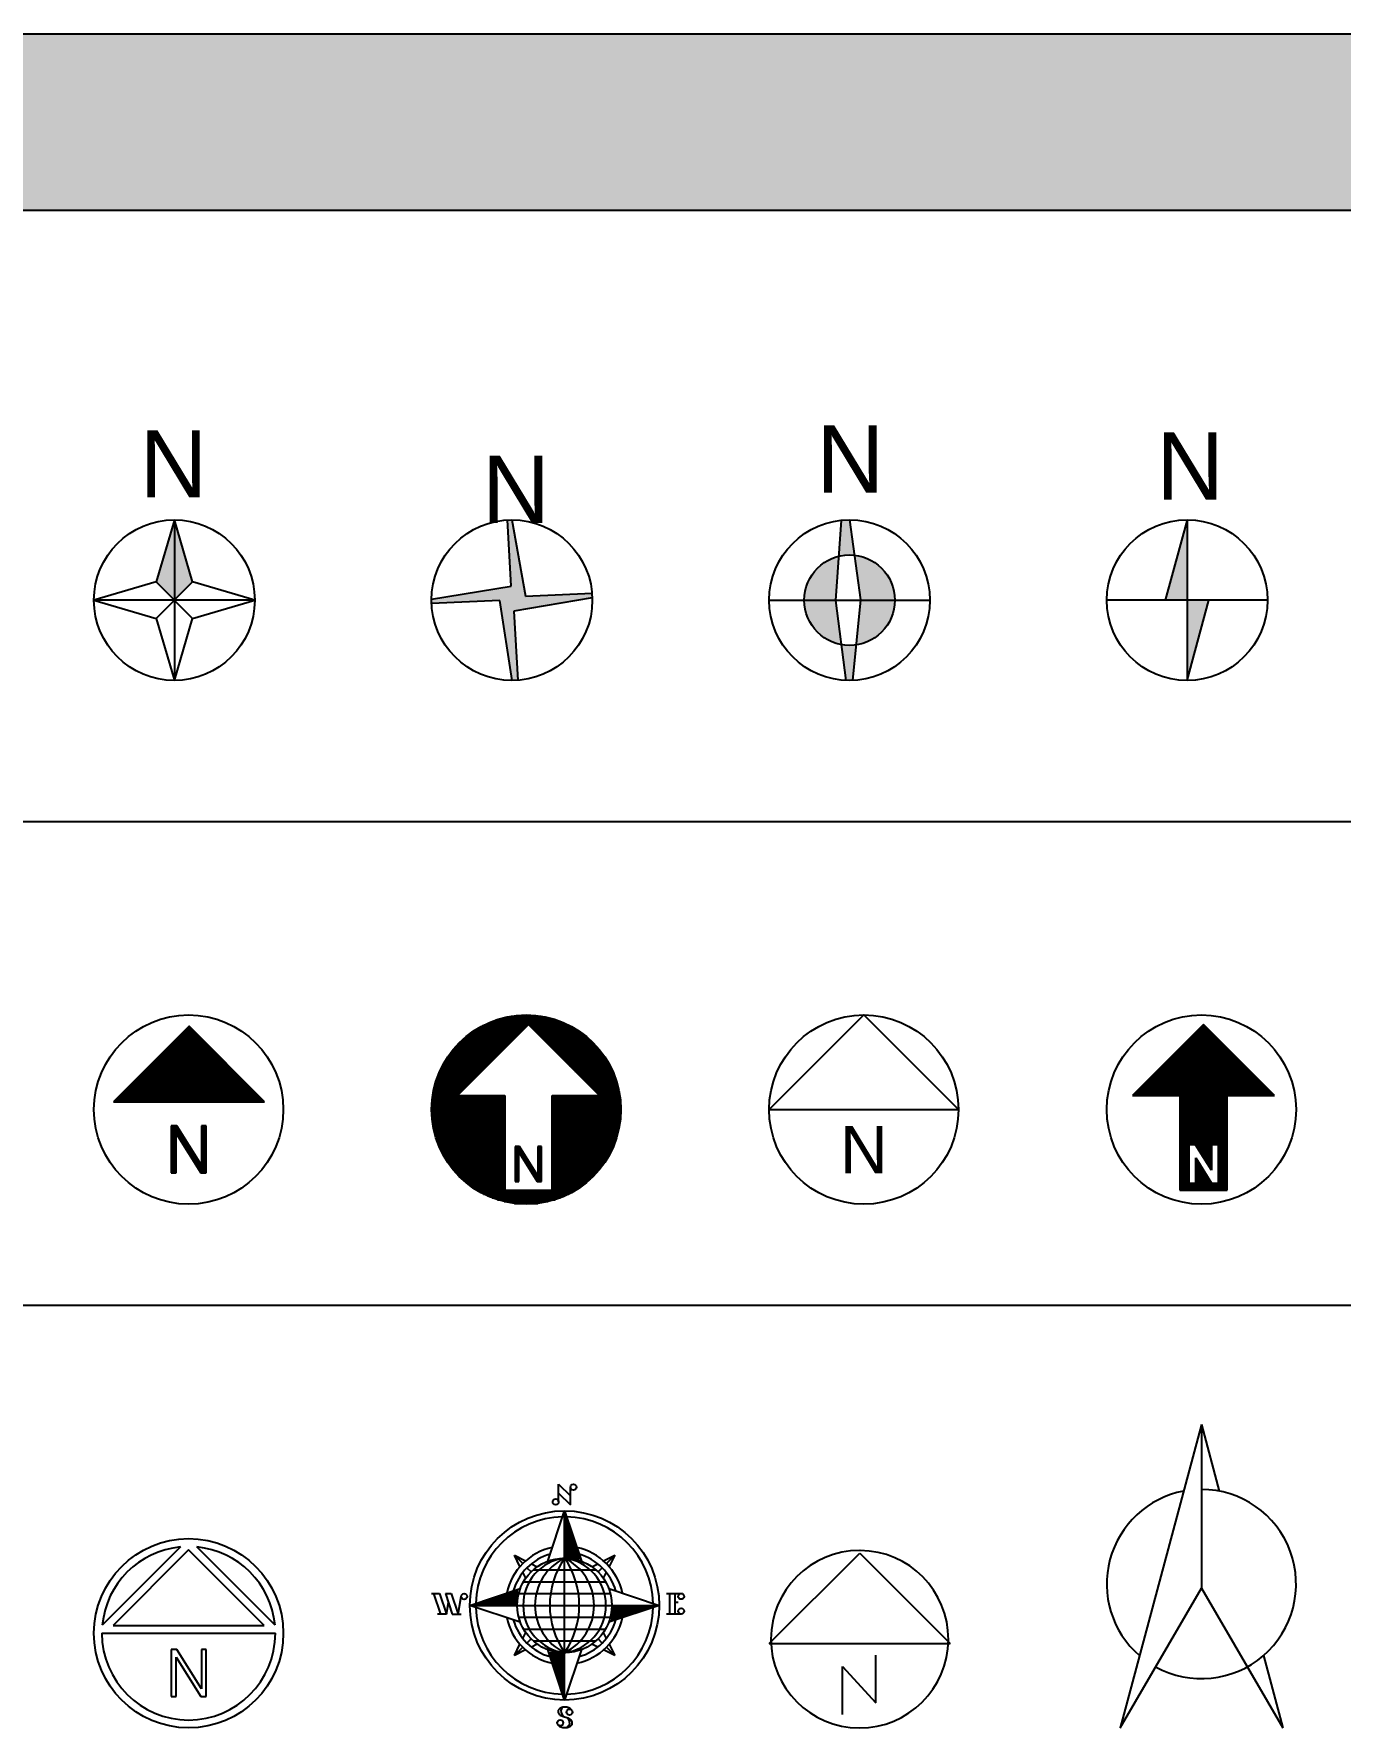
# Model space of a CAD drawing. Header units: millimetres. Extents: x -83831 to -20235, y 785757 to 814646.
# Drawn here: x -45075 to -32655, y 798532 to 814646 of the extents above; entities that cross this region are included whole.
import ezdxf
from ezdxf.enums import TextEntityAlignment as Align

# ---------------------------------------------------------------- set-up
doc = ezdxf.new("R2010")
doc.units = ezdxf.units.MM
doc.layers.add('www.cad-blocks.net', color=7, linetype='Continuous')
doc.styles.get("Standard").update_dxf_attribs({"font": 'arial.ttf'})

# ---------------------------------------------------------------- blocks, each defined once
blk = doc.blocks.new('A$C0ABA2539')
at = {"lineweight": -3}
h = blk.add_hatch(color=256, dxfattribs=at)
h.paths.add_polyline_path([(5906, 9377), (7641, 7641), (7641, 15283)])
h.paths.add_polyline_path([(7641, 7641), (9377, 9377), (7641, 15283)])
for p, q in [((7641, 15283), (5906, 9377)), ((7641, 15283), (7641, 0)), ((9377, 9377), (7641, 15283)), ((5906, 9377), (0, 7641)), ((5906, 9377), (9377, 5906)), ((9377, 9377), (5906, 5906)), ((15283, 7641), (9377, 9377)), ((15283, 7641), (0, 7641)), ((0, 7641), (5906, 5906)), ((9377, 5906), (15283, 7641)), ((5906, 5906), (7641, 0)), ((7641, 0), (9377, 5906))]:
    blk.add_line(p, q, dxfattribs=at)
blk.add_circle((7641, 7641), 7641, dxfattribs=at)
blk.add_text('N', height=6397, dxfattribs=at).set_placement((4335, 17411), (10788, 17411), align=Align.ALIGNED)
blk = doc.blocks.new('A$C512E5254')
at = {"lineweight": -3}
blk.add_hatch(color=256, dxfattribs=at).paths.add_polyline_path([(7834, 6605), (15280, 7864, 0.0140239), (15255, 8292), (8915, 8023), (7616, 15283, 0.0130517), (7217, 15271), (7564, 8968), (1, 7748, 0.0140885), (7, 7318), (6483, 7617), (7672, 0, 0.0171344), (8196, 20)])
for p, q in [((7564, 8968), (7217, 15271)), ((7616, 15283), (8915, 8023)), ((1, 7748), (7564, 8968)), ((8915, 8023), (15255, 8292)), ((6483, 7617), (7, 7318)), ((7672, 0), (6483, 7617)), ((15280, 7864), (7834, 6605)), ((7834, 6605), (8196, 20))]:
    blk.add_line(p, q, dxfattribs=at)
blk.add_circle((7641, 7641), 7641, dxfattribs=at)
blk.add_text('N', height=6397, dxfattribs=at).set_placement((4797, 14992), (11251, 14992), align=Align.ALIGNED)
blk = doc.blocks.new('A$C44C91A80')
at = {"lineweight": -3}
h = blk.add_hatch(color=256, dxfattribs=at)
h.paths.add_polyline_path([(7626, 15283, 0.0246905), (6873, 15244), (6627, 11825, -0.0861659), (8096, 11922)])
h.paths.add_polyline_path([(6627, 11825, 0.346128), (3337, 7641), (6326, 7641)])
h.paths.add_polyline_path([(8096, 11922), (8693, 7661), (8691, 7641), (11946, 7641, 0.3835247)])
h.paths.add_polyline_path([(6324, 7612), (6326, 7641), (3337, 7641, 0.3632277), (6883, 3404)])
h.paths.add_polyline_path([(11946, 7641), (8691, 7641), (8263, 3382, 0.3723531)])
h.paths.add_polyline_path([(8263, 3382, -0.0807146), (6883, 3404), (7334, 6, 0.019327), (7925, 5)])
for p, q in [((6324, 7612), (6873, 15244)), ((7626, 15283), (8693, 7661)), ((0, 7641), (15283, 7641)), ((7334, 6), (6324, 7612)), ((8693, 7661), (7925, 5))]:
    blk.add_line(p, q, dxfattribs=at)
for radius in [7641, 4304]:
    blk.add_circle((7641, 7641), radius, dxfattribs=at)
blk.add_text('N', height=6397, dxfattribs=at).set_placement((4492, 17869), (10946, 17869), align=Align.ALIGNED)
blk = doc.blocks.new('A$C2BD03B85')
at = {"lineweight": -3}
h = blk.add_hatch(color=256, dxfattribs=at)
h.paths.add_polyline_path([(5566, 7641), (7641, 7641), (7641, 15283)])
h.paths.add_polyline_path([(7641, 0), (9717, 7641), (7641, 7641)])
for p, q in [((7641, 15283), (5566, 7641)), ((7641, 15283), (7641, 0)), ((15283, 7641), (0, 7641)), ((7641, 0), (9717, 7641))]:
    blk.add_line(p, q, dxfattribs=at)
blk.add_circle((7641, 7641), 7641, dxfattribs=at)
blk.add_text('N', height=6397, dxfattribs=at).set_placement((4697, 17205), (11151, 17205), align=Align.ALIGNED)
blk = doc.blocks.new('A$C50187AC2')
at = {"linetype": 'ByBlock'}
for p, q in [((9039, 16939), (1850, 9750)), ((8300, 16200), (9778, 16200)), ((8480, 16380), (9598, 16380)), ((8660, 16560), (9418, 16560)), ((8840, 16740), (9238, 16740)), ((9020, 16920), (9058, 16920)), ((16228, 9750), (9039, 16939)), ((6680, 14580), (11398, 14580)), ((6860, 14760), (11218, 14760)), ((7040, 14940), (11038, 14940)), ((7220, 15120), (10858, 15120)), ((7400, 15300), (10678, 15300)), ((7580, 15480), (10498, 15480)), ((7760, 15660), (10318, 15660)), ((7940, 15840), (10138, 15840)), ((8120, 16020), (9958, 16020)), ((5060, 12960), (13018, 12960)), ((5240, 13140), (12838, 13140)), ((5420, 13320), (12658, 13320)), ((5600, 13500), (12478, 13500)), ((5780, 13680), (12298, 13680)), ((5960, 13860), (12118, 13860)), ((6140, 14040), (11938, 14040)), ((6320, 14220), (11758, 14220)), ((6500, 14400), (11578, 14400)), ((3440, 11340), (14638, 11340)), ((3620, 11520), (14458, 11520)), ((3800, 11700), (14278, 11700)), ((3980, 11880), (14098, 11880)), ((4160, 12060), (13918, 12060)), ((4340, 12240), (13738, 12240)), ((4520, 12420), (13558, 12420)), ((4700, 12600), (13378, 12600)), ((4880, 12780), (13198, 12780)), ((1850, 9750), (16228, 9750)), ((2000, 9900), (16078, 9900)), ((2180, 10080), (15898, 10080)), ((2360, 10260), (15718, 10260)), ((2540, 10440), (15538, 10440)), ((2720, 10620), (15358, 10620)), ((2900, 10800), (15178, 10800)), ((3080, 10980), (14998, 10980)), ((3260, 11160), (14818, 11160)), ((7878, 7447), (7343, 7447)), ((7343, 7447), (7343, 2982)), ((7343, 7380), (7920, 7380)), ((7343, 7200), (8033, 7200)), ((7343, 7020), (8146, 7020)), ((7343, 6840), (8259, 6840)), ((7343, 6660), (7807, 6660)), ((7343, 6480), (7807, 6480)), ((7807, 2982), (7807, 6714)), ((7807, 6714), (10146, 2982)), ((7841, 6660), (8371, 6660)), ((10218, 3714), (7878, 7447)), ((7954, 6480), (8484, 6480)), ((10682, 7447), (10218, 7447)), ((10218, 7447), (10218, 3714)), ((10218, 7380), (10682, 7380)), ((10218, 7200), (10682, 7200)), ((10218, 7020), (10682, 7020)), ((10218, 6840), (10682, 6840)), ((10218, 6660), (10682, 6660)), ((10218, 6480), (10682, 6480)), ((10682, 2982), (10682, 7447)), ((7343, 6300), (7807, 6300)), ((7343, 6120), (7807, 6120)), ((7343, 5940), (7807, 5940)), ((7343, 5760), (7807, 5760)), ((7343, 5580), (7807, 5580)), ((7343, 5400), (7807, 5400)), ((7343, 5220), (7807, 5220)), ((7343, 5040), (7807, 5040)), ((7343, 4860), (7807, 4860)), ((8067, 6300), (8597, 6300)), ((8180, 6120), (8710, 6120)), ((8292, 5940), (8823, 5940)), ((8405, 5760), (8936, 5760)), ((8518, 5580), (9048, 5580)), ((8631, 5400), (9161, 5400)), ((8744, 5220), (9274, 5220)), ((8857, 5040), (9387, 5040)), ((8969, 4860), (9500, 4860)), ((10218, 6300), (10682, 6300)), ((10218, 6120), (10682, 6120)), ((10218, 5940), (10682, 5940)), ((10218, 5760), (10682, 5760)), ((10218, 5580), (10682, 5580)), ((10218, 5400), (10682, 5400)), ((10218, 5220), (10682, 5220)), ((10218, 5040), (10682, 5040)), ((10218, 4860), (10682, 4860)), ((7343, 4680), (7807, 4680)), ((7343, 4500), (7807, 4500)), ((7343, 4320), (7807, 4320)), ((7343, 4140), (7807, 4140)), ((7343, 3960), (7807, 3960)), ((7343, 3780), (7807, 3780)), ((7343, 3600), (7807, 3600)), ((7343, 3420), (7807, 3420)), ((7343, 3240), (7807, 3240)), ((9082, 4680), (9613, 4680)), ((9195, 4500), (9725, 4500)), ((9308, 4320), (9838, 4320)), ((9421, 4140), (9951, 4140)), ((9533, 3960), (10064, 3960)), ((9646, 3780), (10177, 3780)), ((9759, 3600), (10682, 3600)), ((9872, 3420), (10682, 3420)), ((9985, 3240), (10682, 3240)), ((10218, 4680), (10682, 4680)), ((10218, 4500), (10682, 4500)), ((10218, 4320), (10682, 4320)), ((10218, 4140), (10682, 4140)), ((10218, 3960), (10682, 3960)), ((10218, 3780), (10682, 3780)), ((7343, 3060), (7807, 3060)), ((7343, 2982), (7807, 2982)), ((10098, 3060), (10682, 3060)), ((10146, 2982), (10682, 2982))]:
    blk.add_line(p, q, dxfattribs=at)
blk.add_circle((9000, 9000), 9000, dxfattribs=at)
blk = doc.blocks.new('A$C01357FF6')
at = {"linetype": 'ByBlock'}
for p, q in [((7581, 17888), (10419, 17888)), ((9205, 17098), (2455, 10348)), ((3691, 16268), (8375, 16268)), ((3947, 16448), (8555, 16448)), ((4223, 16628), (8735, 16628)), ((4523, 16808), (8915, 16808)), ((4853, 16988), (9095, 16988)), ((5220, 17168), (12780, 17168)), ((5636, 17348), (12364, 17348)), ((6122, 17528), (11878, 17528)), ((6724, 17708), (11276, 17708)), ((15955, 10348), (9205, 17098)), ((9316, 16988), (13147, 16988)), ((9496, 16808), (13477, 16808)), ((9676, 16628), (13777, 16628)), ((9856, 16448), (14053, 16448)), ((10036, 16268), (14309, 16268)), ((1992, 14648), (6755, 14648)), ((2141, 14828), (6935, 14828)), ((2299, 15008), (7115, 15008)), ((2464, 15188), (7295, 15188)), ((2640, 15368), (7475, 15368)), ((2825, 15548), (7655, 15548)), ((3022, 15728), (7835, 15728)), ((3231, 15908), (8015, 15908)), ((3453, 16088), (8195, 16088)), ((10216, 16088), (14547, 16088)), ((10396, 15908), (14769, 15908)), ((10576, 15728), (14978, 15728)), ((10756, 15548), (15175, 15548)), ((10936, 15368), (15360, 15368)), ((11116, 15188), (15536, 15188)), ((11296, 15008), (15701, 15008)), ((11476, 14828), (15859, 14828)), ((11656, 14648), (16008, 14648)), ((951, 13028), (5135, 13028)), ((1044, 13208), (5315, 13208)), ((1142, 13388), (5495, 13388)), ((1245, 13568), (5675, 13568)), ((1354, 13748), (5855, 13748)), ((1469, 13928), (6035, 13928)), ((1590, 14108), (6215, 14108)), ((1717, 14288), (6395, 14288)), ((1851, 14468), (6575, 14468)), ((11836, 14468), (16149, 14468)), ((12016, 14288), (16283, 14288)), ((12196, 14108), (16410, 14108)), ((12376, 13928), (16531, 13928)), ((12556, 13748), (16646, 13748)), ((12736, 13568), (16755, 13568)), ((12916, 13388), (16858, 13388)), ((13096, 13208), (16956, 13208)), ((13276, 13028), (17049, 13028)), ((328, 11408), (3515, 11408)), ((380, 11588), (3695, 11588)), ((436, 11768), (3875, 11768)), ((496, 11948), (4055, 11948)), ((561, 12128), (4235, 12128)), ((630, 12308), (4415, 12308)), ((703, 12488), (4595, 12488)), ((781, 12668), (4775, 12668)), ((864, 12848), (4955, 12848)), ((13456, 12848), (17136, 12848)), ((13636, 12668), (17219, 12668)), ((13816, 12488), (17297, 12488)), ((13996, 12308), (17370, 12308)), ((14176, 12128), (17439, 12128)), ((14356, 11948), (17504, 11948)), ((14536, 11768), (17564, 11768)), ((14716, 11588), (17620, 11588)), ((14896, 11408), (17672, 11408)), ((35, 9788), (6955, 9788)), ((52, 9968), (6955, 9968)), ((73, 10148), (6955, 10148)), ((98, 10328), (6955, 10328)), ((127, 10508), (2615, 10508)), ((160, 10688), (2795, 10688)), ((196, 10868), (2975, 10868)), ((236, 11048), (3155, 11048)), ((280, 11228), (3335, 11228)), ((2455, 10348), (6955, 10348)), ((6955, 10348), (6955, 1348)), ((11455, 1348), (11455, 10348)), ((11455, 10348), (15955, 10348)), ((11455, 10328), (17902, 10328)), ((11455, 10148), (17927, 10148)), ((11455, 9968), (17948, 9968)), ((11455, 9788), (17965, 9788)), ((15076, 11228), (17720, 11228)), ((15256, 11048), (17764, 11048)), ((15436, 10868), (17804, 10868)), ((15616, 10688), (17840, 10688)), ((15796, 10508), (17873, 10508)), ((0, 9068), (6955, 9068)), ((1, 8888), (6955, 8888)), ((3, 9248), (6955, 9248)), ((5, 8708), (6955, 8708)), ((10, 9428), (6955, 9428)), ((12, 8528), (6955, 8528)), ((21, 9608), (6955, 9608)), ((24, 8348), (6955, 8348)), ((39, 8168), (6955, 8168)), ((11455, 9608), (17979, 9608)), ((11455, 9428), (17990, 9428)), ((11455, 9248), (17997, 9248)), ((11455, 9068), (18000, 9068)), ((11455, 8888), (17999, 8888)), ((11455, 8708), (17995, 8708)), ((11455, 8528), (17988, 8528)), ((11455, 8348), (17976, 8348)), ((11455, 8168), (17961, 8168)), ((57, 7988), (6955, 7988)), ((79, 7808), (6955, 7808)), ((105, 7628), (6955, 7628)), ((135, 7448), (6955, 7448)), ((168, 7268), (6955, 7268)), ((206, 7088), (6955, 7088)), ((247, 6908), (6955, 6908)), ((292, 6728), (6955, 6728)), ((341, 6548), (6955, 6548)), ((11455, 7988), (17943, 7988)), ((11455, 7808), (17921, 7808)), ((11455, 7628), (17895, 7628)), ((11455, 7448), (17865, 7448)), ((11455, 7268), (17832, 7268)), ((11455, 7088), (17794, 7088)), ((11455, 6908), (17753, 6908)), ((11455, 6728), (17708, 6728)), ((11455, 6548), (17659, 6548)), ((394, 6368), (6955, 6368)), ((451, 6188), (6955, 6188)), ((512, 6008), (6955, 6008)), ((578, 5828), (6955, 5828)), ((648, 5648), (6955, 5648)), ((722, 5468), (6955, 5468)), ((801, 5288), (6955, 5288)), ((885, 5108), (6955, 5108)), ((974, 4928), (6955, 4928)), ((8351, 5500), (7949, 5500)), ((7949, 5500), (7949, 2152)), ((7949, 5468), (8371, 5468)), ((7949, 5288), (8484, 5288)), ((7949, 5108), (8597, 5108)), ((7949, 4928), (8297, 4928)), ((8297, 2152), (8297, 4951)), ((8297, 4951), (10052, 2152)), ((8312, 4928), (8710, 4928)), ((10105, 2701), (8351, 5500)), ((10454, 5500), (10105, 5500)), ((10105, 5500), (10105, 2701)), ((10105, 5468), (10454, 5468)), ((10105, 5288), (10454, 5288)), ((10105, 5108), (10454, 5108)), ((10105, 4928), (10454, 4928)), ((10454, 2152), (10454, 5500)), ((11455, 6368), (17606, 6368)), ((11455, 6188), (17549, 6188)), ((11455, 6008), (17488, 6008)), ((11455, 5828), (17422, 5828)), ((11455, 5648), (17352, 5648)), ((11455, 5468), (17278, 5468)), ((11455, 5288), (17199, 5288)), ((11455, 5108), (17115, 5108)), ((11455, 4928), (17026, 4928)), ((1068, 4748), (6955, 4748)), ((1167, 4568), (6955, 4568)), ((1272, 4388), (6955, 4388)), ((1382, 4208), (6955, 4208)), ((1498, 4028), (6955, 4028)), ((1621, 3848), (6955, 3848)), ((1750, 3668), (6955, 3668)), ((1886, 3488), (6955, 3488)), ((2029, 3308), (6955, 3308)), ((7949, 4748), (8297, 4748)), ((7949, 4568), (8297, 4568)), ((7949, 4388), (8297, 4388)), ((7949, 4208), (8297, 4208)), ((7949, 4028), (8297, 4028)), ((7949, 3848), (8297, 3848)), ((7949, 3668), (8297, 3668)), ((7949, 3488), (8297, 3488)), ((7949, 3308), (8297, 3308)), ((8425, 4748), (8823, 4748)), ((8538, 4568), (8935, 4568)), ((8650, 4388), (9048, 4388)), ((8763, 4208), (9161, 4208)), ((8876, 4028), (9274, 4028)), ((8989, 3848), (9387, 3848)), ((9102, 3668), (9499, 3668)), ((9215, 3488), (9612, 3488)), ((9327, 3308), (9725, 3308)), ((10105, 4748), (10454, 4748)), ((10105, 4568), (10454, 4568)), ((10105, 4388), (10454, 4388)), ((10105, 4208), (10454, 4208)), ((10105, 4028), (10454, 4028)), ((10105, 3848), (10454, 3848)), ((10105, 3668), (10454, 3668)), ((10105, 3488), (10454, 3488)), ((10105, 3308), (10454, 3308)), ((11455, 4748), (16932, 4748)), ((11455, 4568), (16833, 4568)), ((11455, 4388), (16728, 4388)), ((11455, 4208), (16618, 4208)), ((11455, 4028), (16502, 4028)), ((11455, 3848), (16379, 3848)), ((11455, 3668), (16250, 3668)), ((11455, 3488), (16114, 3488)), ((11455, 3308), (15971, 3308)), ((2180, 3128), (6955, 3128)), ((2339, 2948), (6955, 2948)), ((2507, 2768), (6955, 2768)), ((2685, 2588), (6955, 2588)), ((2873, 2408), (6955, 2408)), ((3073, 2228), (6955, 2228)), ((3285, 2048), (6955, 2048)), ((3511, 1868), (6955, 1868)), ((3753, 1688), (6955, 1688)), ((7949, 3128), (8297, 3128)), ((7949, 2948), (8297, 2948)), ((7949, 2768), (8297, 2768)), ((7949, 2588), (8297, 2588)), ((7949, 2408), (8297, 2408)), ((7949, 2228), (8297, 2228)), ((7949, 2152), (8297, 2152)), ((9440, 3128), (9838, 3128)), ((9553, 2948), (9951, 2948)), ((9666, 2768), (10064, 2768)), ((9779, 2588), (10454, 2588)), ((9891, 2408), (10454, 2408)), ((10004, 2228), (10454, 2228)), ((10052, 2152), (10454, 2152)), ((10105, 3128), (10454, 3128)), ((10105, 2948), (10454, 2948)), ((10105, 2768), (10454, 2768)), ((11455, 3128), (15820, 3128)), ((11455, 2948), (15661, 2948)), ((11455, 2768), (15493, 2768)), ((11455, 2588), (15315, 2588)), ((11455, 2408), (15127, 2408)), ((11455, 2228), (14927, 2228)), ((11455, 2048), (14715, 2048)), ((11455, 1868), (14489, 1868)), ((11455, 1688), (14247, 1688)), ((4014, 1508), (6955, 1508)), ((4295, 1328), (13705, 1328)), ((4602, 1148), (13398, 1148)), ((4941, 968), (13059, 968)), ((5318, 788), (12682, 788)), ((5749, 608), (12251, 608)), ((6259, 428), (11741, 428)), ((6904, 248), (11096, 248)), ((6955, 1348), (11455, 1348)), ((7900, 68), (10100, 68)), ((11455, 1508), (13986, 1508))]:
    blk.add_line(p, q, dxfattribs=at)
blk.add_circle((9000, 9000), 9000, dxfattribs=at)
blk = doc.blocks.new('A$C406A595F')
at = {"linetype": 'ByBlock'}
for p, q in [((9000, 18000), (0, 9000)), ((18000, 9000), (9000, 18000)), ((0, 9000), (18000, 9000))]:
    blk.add_line(p, q, dxfattribs=at)
blk.add_circle((9000, 9000), 9000, dxfattribs=at)
blk.add_text('N', height=4500, dxfattribs=at).set_placement((9000, 2952), align=Align.CENTER)
blk = doc.blocks.new('A$C4D2F645C')
at = {"linetype": 'ByBlock'}
for p, q in [((9205, 17098), (2455, 10348)), ((8307, 16200), (10104, 16200)), ((8487, 16380), (9924, 16380)), ((8667, 16560), (9744, 16560)), ((8847, 16740), (9564, 16740)), ((9027, 16920), (9384, 16920)), ((15955, 10348), (9205, 17098)), ((6687, 14580), (11724, 14580)), ((6867, 14760), (11544, 14760)), ((7047, 14940), (11364, 14940)), ((7227, 15120), (11184, 15120)), ((7407, 15300), (11004, 15300)), ((7587, 15480), (10824, 15480)), ((7767, 15660), (10644, 15660)), ((7947, 15840), (10464, 15840)), ((8127, 16020), (10284, 16020)), ((5067, 12960), (13344, 12960)), ((5247, 13140), (13164, 13140)), ((5427, 13320), (12984, 13320)), ((5607, 13500), (12804, 13500)), ((5787, 13680), (12624, 13680)), ((5967, 13860), (12444, 13860)), ((6147, 14040), (12264, 14040)), ((6327, 14220), (12084, 14220)), ((6507, 14400), (11904, 14400)), ((3447, 11340), (14964, 11340)), ((3627, 11520), (14784, 11520)), ((3807, 11700), (14604, 11700)), ((3987, 11880), (14424, 11880)), ((4167, 12060), (14244, 12060)), ((4347, 12240), (14064, 12240)), ((4527, 12420), (13884, 12420)), ((4707, 12600), (13704, 12600)), ((4887, 12780), (13524, 12780)), ((2455, 10348), (6955, 10348)), ((2547, 10440), (15864, 10440)), ((2727, 10620), (15684, 10620)), ((2907, 10800), (15504, 10800)), ((3087, 10980), (15324, 10980)), ((3267, 11160), (15144, 11160)), ((6955, 10348), (6955, 1348)), ((6955, 10260), (11455, 10260)), ((6955, 10080), (11455, 10080)), ((6955, 9900), (11455, 9900)), ((6955, 9720), (11455, 9720)), ((11455, 1348), (11455, 10348)), ((11455, 10348), (15955, 10348)), ((6955, 9540), (11455, 9540)), ((6955, 9360), (11455, 9360)), ((6955, 9180), (11455, 9180)), ((6955, 9000), (11455, 9000)), ((6955, 8820), (11455, 8820)), ((6955, 8640), (11455, 8640)), ((6955, 8460), (11455, 8460)), ((6955, 8280), (11455, 8280)), ((6955, 8100), (11455, 8100)), ((6955, 7920), (11455, 7920)), ((6955, 7740), (11455, 7740)), ((6955, 7560), (11455, 7560)), ((6955, 7380), (11455, 7380)), ((6955, 7200), (11455, 7200)), ((6955, 7020), (11455, 7020)), ((6955, 6840), (11455, 6840)), ((6955, 6660), (11455, 6660)), ((6955, 6480), (11455, 6480)), ((6955, 6300), (11455, 6300)), ((6955, 6120), (11455, 6120)), ((6955, 5940), (11455, 5940)), ((6955, 5760), (11455, 5760)), ((6955, 5580), (7792, 5580)), ((6955, 5400), (7792, 5400)), ((6955, 5220), (7792, 5220)), ((6955, 5040), (7792, 5040)), ((6955, 4860), (7792, 4860)), ((8438, 5658), (7792, 5658)), ((7792, 5658), (7792, 1994)), ((9948, 3249), (8438, 5658)), ((8487, 5580), (9948, 5580)), ((8599, 5400), (9948, 5400)), ((8712, 5220), (9948, 5220)), ((8825, 5040), (9948, 5040)), ((8938, 4860), (9948, 4860)), ((10611, 5658), (9948, 5658)), ((9948, 5658), (9948, 3249)), ((10611, 1994), (10611, 5658)), ((10611, 5580), (11455, 5580)), ((10611, 5400), (11455, 5400)), ((10611, 5220), (11455, 5220)), ((10611, 5040), (11455, 5040)), ((10611, 4860), (11455, 4860)), ((6955, 4680), (7792, 4680)), ((6955, 4500), (7792, 4500)), ((6955, 4320), (7792, 4320)), ((6955, 4140), (7792, 4140)), ((6955, 3960), (7792, 3960)), ((6955, 3780), (7792, 3780)), ((6955, 3600), (7792, 3600)), ((6955, 3420), (7792, 3420)), ((6955, 3240), (7792, 3240)), ((8455, 1994), (8455, 4403)), ((8455, 4403), (9965, 1994)), ((8455, 4320), (8507, 4320)), ((8455, 4140), (8620, 4140)), ((8455, 3960), (8733, 3960)), ((8455, 3780), (8845, 3780)), ((8455, 3600), (8958, 3600)), ((8455, 3420), (9071, 3420)), ((8455, 3240), (9184, 3240)), ((9051, 4680), (9948, 4680)), ((9164, 4500), (9948, 4500)), ((9276, 4320), (9948, 4320)), ((9389, 4140), (9948, 4140)), ((9502, 3960), (9948, 3960)), ((9615, 3780), (9948, 3780)), ((9728, 3600), (9948, 3600)), ((9840, 3420), (9948, 3420)), ((10611, 4680), (11455, 4680)), ((10611, 4500), (11455, 4500)), ((10611, 4320), (11455, 4320)), ((10611, 4140), (11455, 4140)), ((10611, 3960), (11455, 3960)), ((10611, 3780), (11455, 3780)), ((10611, 3600), (11455, 3600)), ((10611, 3420), (11455, 3420)), ((10611, 3240), (11455, 3240)), ((6955, 3060), (7792, 3060)), ((6955, 2880), (7792, 2880)), ((6955, 2700), (7792, 2700)), ((6955, 2520), (7792, 2520)), ((6955, 2340), (7792, 2340)), ((6955, 2160), (7792, 2160)), ((6955, 1980), (11455, 1980)), ((6955, 1800), (11455, 1800)), ((6955, 1620), (11455, 1620)), ((7792, 1994), (8455, 1994)), ((8455, 3060), (9297, 3060)), ((8455, 2880), (9409, 2880)), ((8455, 2700), (9522, 2700)), ((8455, 2520), (9635, 2520)), ((8455, 2340), (9748, 2340)), ((8455, 2160), (9861, 2160)), ((9965, 1994), (10611, 1994)), ((10611, 3060), (11455, 3060)), ((10611, 2880), (11455, 2880)), ((10611, 2700), (11455, 2700)), ((10611, 2520), (11455, 2520)), ((10611, 2340), (11455, 2340)), ((10611, 2160), (11455, 2160)), ((6955, 1440), (11455, 1440)), ((6955, 1348), (11455, 1348))]:
    blk.add_line(p, q, dxfattribs=at)
blk.add_circle((9000, 9000), 9000, dxfattribs=at)
blk = doc.blocks.new('A$C32361A7E')
at = {"linetype": 'ByBlock'}
for p, q in [((8212, 17212), (788, 9788)), ((9000, 16939), (1811, 9750)), ((16189, 9750), (9000, 16939)), ((17212, 9788), (9788, 17212)), ((1811, 9750), (16189, 9750)), ((750, 9000), (17250, 9000)), ((7878, 7447), (7343, 7447)), ((7343, 7447), (7343, 2982)), ((7807, 2982), (7807, 6714)), ((7807, 6714), (10146, 2982)), ((10218, 3714), (7878, 7447)), ((10682, 7447), (10218, 7447)), ((10218, 7447), (10218, 3714)), ((10682, 2982), (10682, 7447)), ((7343, 2982), (7807, 2982)), ((10146, 2982), (10682, 2982))]:
    blk.add_line(p, q, dxfattribs=at)
blk.add_circle((9000, 9000), 9000, dxfattribs=at)
for start, end in [(95.4788, 174.5212), (5.4788, 84.5212), (180, 0)]:
    blk.add_arc((9000, 9000), 8250, start, end, dxfattribs=at)
blk = doc.blocks.new('A$C56B65A4F')
at = {"linetype": 'ByBlock'}
for p, q in [((12080, 23183), (13205, 22058)), ((12080, 21496), (12080, 23183)), ((13205, 21214), (13205, 22902)), ((12080, 22339), (13205, 21214)), ((11045, 15859), (12643, 20652)), ((12643, 20652), (14241, 15859)), ((12643, 11652), (12643, 20652)), ((12643, 20472), (12703, 20472)), ((12643, 20292), (12763, 20292)), ((12643, 20112), (12823, 20112)), ((12643, 19932), (12883, 19932)), ((12643, 19752), (12943, 19752)), ((12643, 19572), (13003, 19572)), ((12643, 19392), (13063, 19392)), ((12643, 19212), (13123, 19212)), ((12643, 19032), (13183, 19032)), ((12643, 18852), (13243, 18852)), ((12643, 18672), (13303, 18672)), ((12643, 18492), (13363, 18492)), ((12643, 18312), (13423, 18312)), ((12643, 18132), (13483, 18132)), ((12643, 17952), (13543, 17952)), ((12643, 17772), (13603, 17772)), ((8406, 15352), (7870, 16425)), ((7870, 16425), (8665, 15629)), ((7870, 16425), (8943, 15888)), ((12643, 17592), (13663, 17592)), ((12643, 17412), (13723, 17412)), ((12643, 17232), (13783, 17232)), ((12643, 17052), (13843, 17052)), ((12643, 16872), (13903, 16872)), ((12643, 16692), (13963, 16692)), ((12643, 16512), (14023, 16512)), ((12643, 16332), (14083, 16332)), ((12643, 16152), (14143, 16152)), ((16343, 15888), (17416, 16425)), ((17416, 16425), (16620, 15629)), ((17416, 16425), (16879, 15352)), ((8962, 14241), (8681, 14803)), ((9063, 15232), (9461, 14834)), ((9492, 15614), (10054, 15333)), ((9666, 15027), (15619, 15027)), ((15232, 15333), (15794, 15614)), ((16223, 15232), (15825, 14834)), ((16605, 14803), (16324, 14241)), ((3643, 11652), (8436, 13250)), ((7423, 11652), (7423, 12912)), ((7603, 11652), (7603, 12972)), ((7783, 11652), (7783, 13032)), ((7963, 11652), (7963, 13092)), ((8143, 11652), (8143, 13152)), ((8746, 13902), (16540, 13902)), ((16850, 13250), (21643, 11652)), ((0, 12784), (750, 12784)), ((188, 12784), (844, 10815)), ((750, 12784), (1406, 10815)), ((1313, 12784), (1875, 12784)), ((1313, 12784), (1969, 10815)), ((1406, 10815), (1594, 11940)), ((1875, 12784), (2531, 10815)), ((2531, 10815), (2813, 12503)), ((8436, 10054), (3643, 11652)), ((3643, 11652), (12643, 11652)), ((3823, 11652), (3823, 11712)), ((4003, 11652), (4003, 11772)), ((4183, 11652), (4183, 11832)), ((4363, 11652), (4363, 11892)), ((4543, 11652), (4543, 11952)), ((4723, 11652), (4723, 12012)), ((4903, 11652), (4903, 12072)), ((5083, 11652), (5083, 12132)), ((5263, 11652), (5263, 12192)), ((5443, 11652), (5443, 12252)), ((5623, 11652), (5623, 12312)), ((5803, 11652), (5803, 12372)), ((5983, 11652), (5983, 12432)), ((6163, 11652), (6163, 12492)), ((6343, 11652), (6343, 12552)), ((6523, 11652), (6523, 12612)), ((6703, 11652), (6703, 12672)), ((6883, 11652), (6883, 12732)), ((7063, 11652), (7063, 12792)), ((7243, 11652), (7243, 12852)), ((8286, 12777), (17000, 12777)), ((12643, 2652), (12643, 11652)), ((12643, 11652), (21643, 11652)), ((21643, 11652), (16850, 10054)), ((17143, 11652), (17143, 10152)), ((17323, 11652), (17323, 10212)), ((17503, 11652), (17503, 10272)), ((17683, 11652), (17683, 10332)), ((17863, 11652), (17863, 10392)), ((18043, 11652), (18043, 10452)), ((18223, 11652), (18223, 10512)), ((18403, 11652), (18403, 10572)), ((18583, 11652), (18583, 10632)), ((18763, 11652), (18763, 10692)), ((18943, 11652), (18943, 10752)), ((19123, 11652), (19123, 10812)), ((19303, 11652), (19303, 10872)), ((19483, 11652), (19483, 10932)), ((19663, 11652), (19663, 10992)), ((19843, 11652), (19843, 11052)), ((20023, 11652), (20023, 11112)), ((20203, 11652), (20203, 11172)), ((20383, 11652), (20383, 11232)), ((20563, 11652), (20563, 11292)), ((20743, 11652), (20743, 11352)), ((20923, 11652), (20923, 11412)), ((21103, 11652), (21103, 11472)), ((21283, 11652), (21283, 11532)), ((21463, 11652), (21463, 11592)), ((22332, 12793), (23739, 12793)), ((22614, 12793), (22614, 10824)), ((23176, 10824), (23176, 12793)), ((23176, 11949), (23457, 11949)), ((1406, 10815), (563, 10815)), ((1969, 10815), (2813, 10815)), ((8286, 10527), (17000, 10527)), ((23739, 10824), (22332, 10824)), ((8681, 8501), (8962, 9063)), ((8746, 9402), (16540, 9402)), ((9063, 8072), (9461, 8470)), ((9666, 8277), (15619, 8277)), ((16223, 8072), (15825, 8470)), ((16324, 9063), (16605, 8501)), ((7870, 6879), (8406, 7952)), ((7870, 6879), (8665, 7674)), ((8943, 7415), (7870, 6879)), ((10054, 7971), (9492, 7690)), ((12643, 2652), (11045, 7445)), ((12643, 7152), (11143, 7152)), ((12643, 6972), (11203, 6972)), ((12643, 6792), (11263, 6792)), ((12643, 6612), (11323, 6612)), ((14241, 7445), (12643, 2652)), ((15794, 7690), (15232, 7971)), ((17416, 6879), (16343, 7415)), ((17416, 6879), (16620, 7674)), ((16879, 7952), (17416, 6879)), ((12643, 6432), (11383, 6432)), ((12643, 6252), (11443, 6252)), ((12643, 6072), (11503, 6072)), ((12643, 5892), (11563, 5892)), ((12643, 5712), (11623, 5712)), ((12643, 5532), (11683, 5532)), ((12643, 5352), (11743, 5352)), ((12643, 5172), (11803, 5172)), ((12643, 4992), (11863, 4992)), ((12643, 4812), (11923, 4812)), ((12643, 4632), (11983, 4632)), ((12643, 4452), (12043, 4452)), ((12643, 4272), (12103, 4272)), ((12643, 4092), (12163, 4092)), ((12643, 3912), (12223, 3912)), ((12643, 3732), (12283, 3732)), ((12643, 3552), (12343, 3552)), ((12643, 3372), (12403, 3372)), ((12213, 1885), (12024, 1687)), ((12024, 1687), (12032, 1481)), ((12492, 1967), (12213, 1885)), ((12345, 1826), (12295, 1647)), ((12295, 1647), (12311, 1465)), ((12492, 1967), (12345, 1826)), ((12643, 3192), (12463, 3192)), ((12872, 1975), (12492, 1967)), ((12643, 3012), (12523, 3012)), ((12643, 2832), (12583, 2832)), ((13150, 1885), (12872, 1975)), ((13314, 1711), (13150, 1885)), ((12032, 1481), (12139, 1292)), ((12204, 107), (12065, 273)), ((12139, 1292), (12213, 1217)), ((12484, 0), (12204, 107)), ((12213, 1217), (12452, 1103)), ((12311, 1465), (12410, 1242)), ((12410, 1242), (12616, 1046)), ((12452, 1103), (12954, 946)), ((12904, 10), (12484, 0)), ((12937, 84), (12765, 0)), ((13158, 99), (12904, 10)), ((13051, 231), (12937, 84)), ((12954, 946), (13158, 840)), ((12954, 939), (13051, 782)), ((13051, 782), (13093, 609)), ((13101, 355), (13051, 231)), ((13093, 609), (13101, 355)), ((13158, 840), (13242, 765)), ((13331, 288), (13158, 99)), ((13242, 765), (13339, 561)), ((13339, 561), (13331, 288))]:
    blk.add_line(p, q, dxfattribs=at)
for centre, radius in [((13487, 22902), 281), ((11799, 21496), 281), ((12643, 11652), 9000), ((12643, 11652), 4500), ((3094, 12503), 281), ((23739, 12512), 281), ((23739, 11106), 281), ((13120, 1509), 281), ((12235, 475), 281)]:
    blk.add_circle(centre, radius, dxfattribs=at)
for centre, radius, start, end in [((12643, 11652), 8438, 91.2781, 178.7219), ((12643, 11652), 8438, 1.2781, 88.7219), ((12643, 11652), 5625, 101.96045, 168.03955), ((12643, 11652), 5062, 105.77193, 164.22807), ((13246, 11652), 4540, 97.62815, 262.37185), ((14837, 11652), 5006, 115.98923, 244.01077), ((19140, 11652), 7903, 145.29195, 214.70805), ((10449, 11652), 5006, 295.98923, 64.01077), ((12040, 11652), 4540, 277.62815, 82.37185), ((6146, 11652), 7903, 325.29195, 34.70805), ((12643, 11652), 5625, 11.96045, 78.03955), ((12643, 11652), 5062, 15.77193, 74.22807), ((12643, 11652), 8438, 181.2781, 268.7219), ((12643, 11652), 8438, 271.2781, 358.7219), ((12643, 11652), 5625, 191.96045, 258.03955), ((12643, 11652), 5062, 195.77193, 254.22807), ((12643, 11652), 5625, 281.96045, 348.03955), ((12643, 11652), 5062, 285.77193, 344.22807)]:
    blk.add_arc(centre, radius, start, end, dxfattribs=at)
blk = doc.blocks.new('A$C2407203B')
at = {"linetype": 'ByBlock'}
for p, q in [((0, 8040), (8607, 16635)), ((8607, 16635), (17205, 8040)), ((0, 8040), (17205, 8040)), ((10134, 2375), (10134, 6924)), ((6960, 1277), (6960, 5857)), ((6960, 5857), (10134, 2375))]:
    blk.add_line(p, q, dxfattribs=at)
blk.add_arc((8602, 8437), 8438, 89.96521, 89.60282, dxfattribs=at)
blk = doc.blocks.new('A$C052E4F9E')
for p, q in [((9000, 28857), (1268, 0)), ((9000, 28857), (9000, 13294)), ((9000, 28857), (10697, 22523)), ((1268, 0), (9000, 13294)), ((9000, 13294), (16732, 0)), ((14889, 6879), (16732, 0))]:
    blk.add_line(p, q)
for start, end in [(241.06575, 90), (100.86957, 229.13043)]:
    blk.add_arc((9000, 13685), 9000, start, end)
blk = doc.blocks.new('FORMAR')
at = {"layer": 'www.cad-blocks.net', "true_color": 0x546d8e}
h = blk.add_hatch(color=155, dxfattribs=at)
h.set_gradient(color1=(68, 68, 68), color2=(84, 109, 142), tint=1)
h.paths.add_polyline_path([(-77865, 814646), (-77865, 812969), (-20235, 812969), (-20235, 814646)])
at = {"layer": 'www.cad-blocks.net', "color": 155, "true_color": 0x546d8e}
for p, q in [((-77865, 814646), (-20235, 814646)), ((-77865, 812969), (-20235, 812969)), ((-77865, 807155), (-20235, 807155)), ((-77865, 802554), (-20235, 802554))]:
    blk.add_line(p, q, dxfattribs=at)

msp = doc.modelspace()

# ---------------------------------------------------------------- block references
at = {"xscale": 0.1, "yscale": 0.1, "zscale": 0.1}
for name, p in [('A$C0ABA2539', (-44504, 808496)), ('A$C44C91A80', (-38084, 808496)), ('A$C2BD03B85', (-34874, 808496)), ('A$C512E5254', (-41294, 808496)), ('A$C50187AC2', (-44504, 803515)), ('A$C01357FF6', (-41294, 803515)), ('A$C406A595F', (-38084, 803515)), ('A$C4D2F645C', (-34874, 803515)), ('A$C052E4F9E', (-34874, 798534)), ('A$C56B65A4F', (-41294, 798534)), ('A$C32361A7E', (-44504, 798534)), ('A$C2407203B', (-38084, 798534))]:
    msp.add_blockref(name, p, dxfattribs=at)
at = {"layer": 'www.cad-blocks.net'}
msp.add_blockref('FORMAR', (0, 0), dxfattribs=at)

doc.saveas('drawing.dxf')
